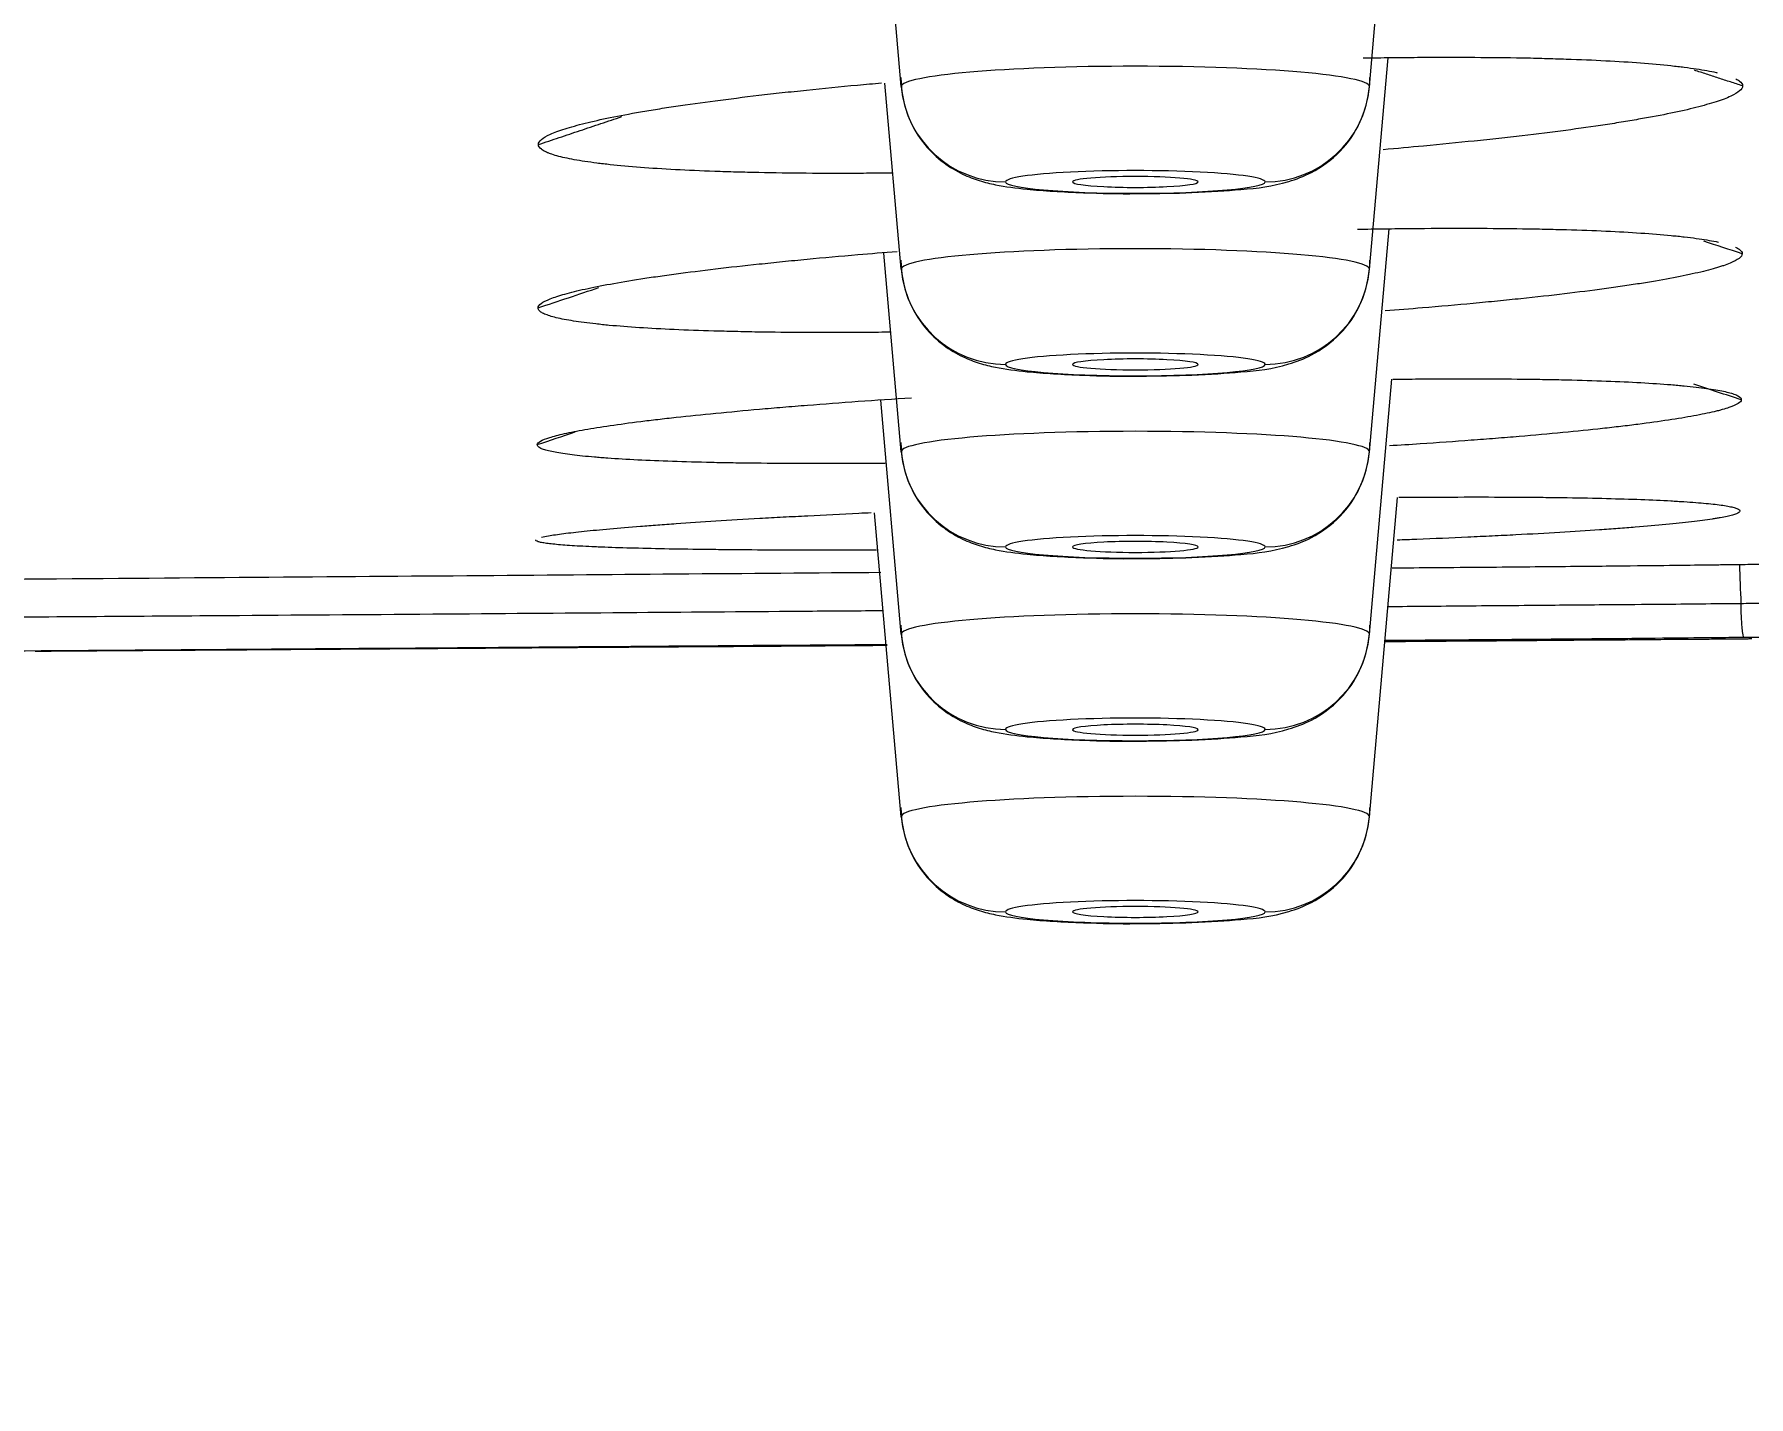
# Model space of a CAD drawing. Header units: millimetres. Extents: x 11618 to 13994, y -5897 to -2537.
# Drawn here: x 12410.8 to 12427.18, y -3614.26 to -3601.25 of the extents above; entities that cross this region are included whole.
import ezdxf

# ---------------------------------------------------------------- set-up
doc = ezdxf.new("R2010")
doc.units = ezdxf.units.MM
doc.layers.add('DIM', color=3, linetype='Continuous', lineweight=13)
doc.styles.get("Standard").update_dxf_attribs({"font": 'arial.ttf'})
doc.dimstyles.get("Standard").update_dxf_attribs({"dimtxt": 0.18, "dimasz": 0.18, "dimexe": 0.18, "dimexo": 0.0625, "dimgap": 0.09, "dimtad": 0, "dimtih": 1, "dimtoh": 1, "dimdec": 1, "dimdsep": 46, "dimtxsty": 'Standard', "dimcen": 0.09, "dimadec": 0, "dimazin": 0, "dimtfac": 1, "dimtdec": 1, "dimtofl": 0, "dimtmove": 0, "dimatfit": 3, "dimfxl": 1, "dimtolj": 1, "dimtzin": 0, "dimarcsym": 0})

# ---------------------------------------------------------------- blocks, each defined once
blk = doc.blocks.new('*D6')
at = {"layer": 'Defpoints', "color": 0, "transparency": 16777216}
for p in [(12196.532, -3594.216), (12466.198, -3594.304), (12466.198, -3664.582)]:
    blk.add_point(p, dxfattribs=at)
at = {"layer": 'DIM', "color": 0, "lineweight": -2, "transparency": 16777216}
for p, q in [((12196.532, -3594.279), (12196.532, -3664.762)), ((12466.198, -3594.366), (12466.198, -3664.762)), ((12214.532, -3664.582), (12448.198, -3664.582)), ((12466.198, -3664.582), (12494.714, -3664.582))]:
    blk.add_line(p, q, dxfattribs=at)
at = {"layer": 'DIM', "color": 0, "transparency": 16777216}
for points in [[(12214.532, -3661.582), (12214.532, -3667.582), (12196.532, -3664.582)], [(12448.198, -3661.582), (12448.198, -3667.582), (12466.198, -3664.582)]]:
    blk.add_solid(points, dxfattribs=at)
at = {"layer": 'DIM', "color": 0, "transparency": 16777216, "insert": (12519.722, -3664.582), "char_height": 18, "attachment_point": 5}
blk.add_mtext('\\A1;270', dxfattribs=at)
blk = doc.blocks.new('*D7')
at = {"layer": 'Defpoints', "color": 0, "transparency": 16777216}
for p in [(12331.318, -3489.71), (12736.437, -5533.88), (12816.946, -5533.88)]:
    blk.add_point(p, dxfattribs=at)
at = {"layer": 'DIM', "color": 0, "lineweight": -2, "transparency": 16777216}
for p, q in [((12331.381, -3489.71), (12817.126, -3489.71)), ((12816.946, -3507.71), (12816.946, -4494.996)), ((12816.946, -5515.88), (12816.946, -4528.595)), ((12736.499, -5533.88), (12817.126, -5533.88))]:
    blk.add_line(p, q, dxfattribs=at)
at = {"layer": 'DIM', "color": 0, "transparency": 16777216}
for points in [[(12813.946, -3507.71), (12819.946, -3507.71), (12816.946, -3489.71)], [(12813.946, -5515.88), (12819.946, -5515.88), (12816.946, -5533.88)]]:
    blk.add_solid(points, dxfattribs=at)
at = {"layer": 'DIM', "color": 3, "transparency": 16777216, "insert": (12816.946, -4511.795), "char_height": 18, "attachment_point": 5}
blk.add_mtext('\\A1;(2280)', dxfattribs=at)

msp = doc.modelspace()

# ---------------------------------------------------------------- linework, layer by layer
at = {"linetype": 'Continuous', "lineweight": 18}
for p, q in [((12423.555, -3601.751), (12423.735, -3599.694)), ((12419.082, -3601.751), (12418.923, -3599.935)), ((12423.555, -3603.494), (12423.732, -3601.475)), ((12419.082, -3603.494), (12418.926, -3601.719)), ((12423.555, -3605.238), (12423.742, -3603.109)), ((12419.082, -3605.238), (12418.916, -3603.34)), ((12423.555, -3606.981), (12423.769, -3604.546)), ((12419.082, -3606.981), (12418.886, -3604.746)), ((12423.555, -3608.724), (12423.823, -3605.675)), ((12419.082, -3608.724), (12418.827, -3605.82))]:
    msp.add_line(p, q, dxfattribs=at)
at = {"linetype": 'Continuous', "lineweight": 13}
for centre, major_axis, ratio, start_param, end_param in [((12421.318, -3601.751), (-2.236, 0), 0.087156, 3.141593, 6.283185), ((12420.078, -3601.665), (1, 0), 0.996195, 3.228859, 4.712389), ((12422.559, -3601.665), (-1, 0), 0.996195, 1.570796, 3.054326), ((12421.318, -3602.661), (1.24, 0), 0.087156, 0, 3.141593), ((12421.318, -3602.661), (1.24, 0), 0.087156, 3.141593, 6.283185), ((12421.318, -3603.494), (-2.236, 0), 0.087156, 3.141593, 6.283185), ((12420.078, -3603.408), (1, 0), 0.996195, 3.228859, 4.712389), ((12422.559, -3603.408), (-1, 0), 0.996195, 1.570796, 3.054326), ((12421.318, -3604.404), (1.24, 0), 0.087156, 0, 3.141593), ((12421.318, -3604.404), (1.24, 0), 0.087156, 3.141593, 6.283185), ((12421.318, -3605.238), (-2.236, 0), 0.087156, 3.141593, 6.283185), ((12420.078, -3605.151), (1, 0), 0.996195, 3.228859, 4.712389), ((12422.559, -3605.151), (-1, 0), 0.996195, 1.570796, 3.054326), ((12421.318, -3606.147), (1.24, 0), 0.087156, 0, 3.141593), ((12421.318, -3606.147), (1.24, 0), 0.087156, 3.141593, 6.283185), ((12427.128, -3606.712), (-0.003, 0.3), 0.084389, 1.482933, 3.13093), ((12421.318, -3606.981), (-2.236, 0), 0.087156, 3.141593, 6.283185), ((12421.318, -3607.89), (1.24, 0), 0.087156, 0, 3.141593), ((12421.318, -3607.89), (1.24, 0), 0.087156, 3.141593, 6.283185), ((12421.318, -3608.724), (-2.236, 0), 0.087156, 3.141593, 6.283185), ((12421.318, -3609.633), (1.24, 0), 0.087156, 0, 3.141593), ((12421.318, -3609.633), (1.24, 0), 0.087156, 3.141593, 6.283185)]:
    msp.add_ellipse(centre, major_axis=major_axis, ratio=ratio, start_param=start_param, end_param=end_param, dxfattribs=at)
at = {"linetype": 'Continuous', "lineweight": 18}
for centre, major_axis, ratio, start_param, end_param in [((12421.318, -3602.661), (-0.6, 0), 0.087156, 3.141593, 6.283185), ((12421.318, -3602.661), (-0.6, 0), 0.087156, 0, 3.141593), ((12421.318, -3604.404), (0.6, 0), 0.087156, 0, 3.141593), ((12421.318, -3604.404), (0.6, 0), 0.087156, 3.141593, 6.283185), ((12421.318, -3606.147), (0.6, 0), 0.087156, 0, 3.141593), ((12421.318, -3606.147), (0.6, 0), 0.087156, 3.141593, 6.283185), ((12420.078, -3606.894), (1, 0), 0.996195, 3.228859, 4.712389), ((12422.559, -3606.894), (-1, 0), 0.996195, 1.570796, 3.054326), ((12421.318, -3607.893), (0.6, 0), 0.087156, 0, 3.141593), ((12421.318, -3607.893), (0.6, 0), 0.087156, 3.141593, 6.283185), ((12420.078, -3608.637), (1, 0), 0.996195, 3.228859, 4.712389), ((12422.559, -3608.637), (-1, 0), 0.996195, 1.570796, 3.054326), ((12421.318, -3609.633), (-0.6, 0), 0.087156, 3.141593, 6.283185), ((12421.318, -3609.633), (-0.6, 0), 0.087156, 0, 3.141593)]:
    msp.add_ellipse(centre, major_axis=major_axis, ratio=ratio, start_param=start_param, end_param=end_param, dxfattribs=at)
for points, knots in [([(12423.493, -3601.477), (12423.517, -3601.477), (12423.541, -3601.476), (12423.609, -3601.475), (12423.653, -3601.475), (12423.739, -3601.473), (12423.868, -3601.472), (12423.994, -3601.471), (12424.243, -3601.47), (12424.404, -3601.47), (12424.716, -3601.472), (12424.867, -3601.473), (12425.086, -3601.477), (12425.157, -3601.479), (12425.263, -3601.482), (12425.298, -3601.483), (12425.366, -3601.485), (12425.4, -3601.486), (12425.567, -3601.491), (12425.693, -3601.497), (12425.93, -3601.509), (12426.041, -3601.516), (12426.249, -3601.532), (12426.345, -3601.541), (12426.457, -3601.553), (12426.479, -3601.555), (12426.521, -3601.56), (12426.583, -3601.568), (12426.641, -3601.576), (12426.749, -3601.592), (12426.812, -3601.604), (12426.87, -3601.616), (12426.872, -3601.617), (12426.875, -3601.618)], [0, 0, 0, 0, 0.014967, 0.014967, 0.042179, 0.042179, 0.069391, 0.123816, 0.123816, 0.232666, 0.232666, 0.341515, 0.341515, 0.39594, 0.39594, 0.423152, 0.423152, 0.450365, 0.450365, 0.559214, 0.559214, 0.668063, 0.668063, 0.776913, 0.776913, 0.804125, 0.804125, 0.831338, 0.885762, 0.885762, 0.994612, 0.994612, 1, 1, 1, 1]), ([(12419.078, -3601.665), (12419.08, -3601.802), (12419.124, -3602.026), (12419.288, -3602.302), (12419.475, -3602.479), (12419.663, -3602.59), (12419.836, -3602.655), (12420.032, -3602.701), (12420.312, -3602.738), (12420.769, -3602.765), (12421.171, -3602.776), (12421.348, -3602.772), (12421.357, -3602.772)], [0, 0, 0, 0, 0.122527, 0.215408, 0.294634, 0.364592, 0.427727, 0.496738, 0.634659, 0.831916, 0.991471, 1, 1, 1, 1]), ([(12421.357, -3602.772), (12421.535, -3602.772), (12421.88, -3602.766), (12422.384, -3602.731), (12422.674, -3602.7), (12423.021, -3602.575), (12423.283, -3602.387), (12423.483, -3602.097), (12423.552, -3601.841), (12423.559, -3601.693), (12423.559, -3601.665)], [0, 0, 0, 0, 0.162675, 0.337768, 0.550867, 0.638384, 0.752048, 0.857541, 0.972916, 1, 1, 1, 1]), ([(12427.055, -3601.675), (12427.055, -3601.675), (12427.055, -3601.676), (12427.069, -3601.683), (12427.081, -3601.69), (12427.11, -3601.712), (12427.119, -3601.728), (12427.119, -3601.744)], [0, 0, 0, 0, 0.001001, 0.001001, 0.334, 0.334, 1, 1, 1, 1]), ([(12415.615, -3602.304), (12415.615, -3602.288), (12415.625, -3602.272), (12415.664, -3602.239), (12415.692, -3602.223), (12415.767, -3602.189), (12415.814, -3602.171), (12415.925, -3602.136), (12415.99, -3602.118), (12416.134, -3602.082), (12416.214, -3602.064), (12416.39, -3602.028), (12416.487, -3602.01), (12416.617, -3601.988), (12416.644, -3601.983), (12416.698, -3601.974), (12416.726, -3601.969), (12416.811, -3601.956), (12416.868, -3601.947), (12417.047, -3601.92), (12417.173, -3601.902), (12417.437, -3601.868), (12417.576, -3601.851), (12417.794, -3601.825), (12417.869, -3601.817), (12417.983, -3601.804), (12418.021, -3601.8), (12418.099, -3601.792), (12418.138, -3601.788), (12418.335, -3601.767), (12418.497, -3601.751), (12418.739, -3601.729), (12418.816, -3601.722), (12418.894, -3601.715)], [0, 0, 0, 0, 0.087264, 0.087264, 0.174528, 0.174528, 0.261792, 0.261792, 0.349055, 0.349055, 0.436319, 0.436319, 0.523583, 0.523583, 0.545399, 0.545399, 0.567215, 0.567215, 0.610847, 0.610847, 0.698111, 0.698111, 0.785375, 0.785375, 0.829006, 0.829006, 0.850822, 0.850822, 0.872638, 0.872638, 0.959902, 0.959902, 1, 1, 1, 1]), ([(12427.119, -3601.744), (12427.119, -3601.759), (12427.109, -3601.776), (12427.071, -3601.809), (12427.043, -3601.826), (12426.987, -3601.852), (12426.966, -3601.861), (12426.931, -3601.874), (12426.919, -3601.878), (12426.893, -3601.887), (12426.88, -3601.892), (12426.81, -3601.914), (12426.746, -3601.932), (12426.602, -3601.969), (12426.522, -3601.987), (12426.345, -3602.023), (12426.249, -3602.042), (12426.118, -3602.064), (12426.091, -3602.069), (12426.037, -3602.078), (12426.009, -3602.083), (12425.924, -3602.097), (12425.866, -3602.106), (12425.688, -3602.133), (12425.562, -3602.151), (12425.297, -3602.186), (12425.158, -3602.203), (12424.94, -3602.229), (12424.866, -3602.237), (12424.752, -3602.25), (12424.713, -3602.254), (12424.636, -3602.262), (12424.596, -3602.266), (12424.399, -3602.287), (12424.237, -3602.303), (12423.945, -3602.33), (12423.817, -3602.342), (12423.686, -3602.353)], [0, 0, 0, 0, 0.085012, 0.085012, 0.170025, 0.170025, 0.212531, 0.212531, 0.233784, 0.233784, 0.255037, 0.255037, 0.340049, 0.340049, 0.425062, 0.425062, 0.510074, 0.510074, 0.531327, 0.531327, 0.55258, 0.55258, 0.595086, 0.595086, 0.680099, 0.680099, 0.765111, 0.765111, 0.807617, 0.807617, 0.82887, 0.82887, 0.850123, 0.850123, 0.935136, 0.935136, 1, 1, 1, 1]), ([(12418.994, -3602.577), (12418.966, -3602.577), (12418.852, -3602.578), (12418.74, -3602.579), (12418.491, -3602.58), (12418.33, -3602.58), (12418.018, -3602.577), (12417.867, -3602.575), (12417.649, -3602.571), (12417.577, -3602.569), (12417.471, -3602.566), (12417.437, -3602.565), (12417.368, -3602.563), (12417.334, -3602.562), (12417.167, -3602.556), (12417.042, -3602.551), (12416.805, -3602.538), (12416.694, -3602.531), (12416.486, -3602.515), (12416.39, -3602.506), (12416.278, -3602.494), (12416.257, -3602.492), (12416.214, -3602.487), (12416.152, -3602.479), (12416.095, -3602.471), (12415.987, -3602.455), (12415.923, -3602.443), (12415.814, -3602.419), (12415.767, -3602.406), (12415.72, -3602.389), (12415.711, -3602.385), (12415.695, -3602.379), (12415.687, -3602.375), (12415.665, -3602.364), (12415.654, -3602.357), (12415.625, -3602.335), (12415.615, -3602.32), (12415.615, -3602.304)], [0, 0, 0, 0, 0.014187, 0.057049, 0.057049, 0.142771, 0.142771, 0.228494, 0.228494, 0.271356, 0.271356, 0.292786, 0.292786, 0.314217, 0.314217, 0.39994, 0.39994, 0.485663, 0.485663, 0.571386, 0.571386, 0.592816, 0.592816, 0.614247, 0.657109, 0.657109, 0.742831, 0.742831, 0.828554, 0.828554, 0.849985, 0.849985, 0.871416, 0.871416, 0.914277, 0.914277, 1, 1, 1, 1]), ([(12423.439, -3603.112), (12423.483, -3603.112), (12423.527, -3603.111), (12423.614, -3603.11), (12423.658, -3603.109), (12423.744, -3603.108), (12423.873, -3603.106), (12423.999, -3603.105), (12424.248, -3603.103), (12424.408, -3603.103), (12424.72, -3603.104), (12424.871, -3603.105), (12425.089, -3603.109), (12425.161, -3603.11), (12425.266, -3603.112), (12425.301, -3603.113), (12425.37, -3603.115), (12425.403, -3603.116), (12425.57, -3603.12), (12425.696, -3603.125), (12425.932, -3603.136), (12426.043, -3603.142), (12426.25, -3603.156), (12426.347, -3603.164), (12426.458, -3603.175), (12426.48, -3603.177), (12426.522, -3603.181), (12426.584, -3603.188), (12426.641, -3603.195), (12426.748, -3603.21), (12426.811, -3603.22), (12426.874, -3603.233), (12426.881, -3603.234), (12426.888, -3603.236)], [0, 0, 0, 0, 0.026624, 0.026624, 0.053248, 0.053248, 0.079872, 0.13312, 0.13312, 0.239617, 0.239617, 0.346113, 0.346113, 0.399361, 0.399361, 0.425985, 0.425985, 0.452609, 0.452609, 0.559106, 0.559106, 0.665602, 0.665602, 0.772098, 0.772098, 0.798722, 0.798722, 0.825346, 0.878594, 0.878594, 0.985091, 0.985091, 1, 1, 1, 1]), ([(12415.612, -3603.864), (12415.612, -3603.85), (12415.622, -3603.836), (12415.661, -3603.807), (12415.69, -3603.793), (12415.766, -3603.762), (12415.813, -3603.747), (12415.925, -3603.716), (12415.989, -3603.7), (12416.134, -3603.668), (12416.214, -3603.652), (12416.391, -3603.62), (12416.488, -3603.604), (12416.619, -3603.583), (12416.645, -3603.579), (12416.7, -3603.571), (12416.728, -3603.567), (12416.812, -3603.555), (12416.87, -3603.547), (12417.05, -3603.523), (12417.175, -3603.507), (12417.44, -3603.475), (12417.58, -3603.46), (12417.798, -3603.437), (12417.872, -3603.429), (12417.986, -3603.418), (12418.025, -3603.414), (12418.102, -3603.406), (12418.142, -3603.402), (12418.339, -3603.384), (12418.501, -3603.369), (12418.79, -3603.345), (12418.915, -3603.334), (12419.043, -3603.324)], [0, 0, 0, 0, 0.085164, 0.085164, 0.170329, 0.170329, 0.255493, 0.255493, 0.340657, 0.340657, 0.425822, 0.425822, 0.510986, 0.510986, 0.532277, 0.532277, 0.553568, 0.553568, 0.596151, 0.596151, 0.681315, 0.681315, 0.766479, 0.766479, 0.809062, 0.809062, 0.830353, 0.830353, 0.851644, 0.851644, 0.936808, 0.936808, 1, 1, 1, 1]), ([(12427.052, -3603.285), (12427.052, -3603.285), (12427.053, -3603.285), (12427.067, -3603.292), (12427.078, -3603.298), (12427.107, -3603.318), (12427.116, -3603.332), (12427.115, -3603.347)], [0, 0, 0, 0, 0.004317, 0.004317, 0.336211, 0.336211, 1, 1, 1, 1]), ([(12419.078, -3603.408), (12419.08, -3603.545), (12419.124, -3603.769), (12419.288, -3604.045), (12419.475, -3604.222), (12419.663, -3604.333), (12419.836, -3604.398), (12420.032, -3604.444), (12420.312, -3604.481), (12420.769, -3604.508), (12421.171, -3604.519), (12421.348, -3604.515), (12421.357, -3604.515)], [0, 0, 0, 0, 0.122527, 0.215408, 0.294634, 0.364592, 0.427727, 0.496738, 0.634659, 0.831916, 0.991471, 1, 1, 1, 1]), ([(12421.357, -3604.515), (12421.535, -3604.515), (12421.88, -3604.509), (12422.384, -3604.474), (12422.674, -3604.443), (12423.021, -3604.318), (12423.283, -3604.13), (12423.483, -3603.84), (12423.552, -3603.584), (12423.559, -3603.436), (12423.559, -3603.408)], [0, 0, 0, 0, 0.162675, 0.337768, 0.550867, 0.638384, 0.752048, 0.857541, 0.972916, 1, 1, 1, 1]), ([(12427.115, -3603.347), (12427.115, -3603.361), (12427.105, -3603.376), (12427.066, -3603.406), (12427.037, -3603.421), (12426.981, -3603.445), (12426.96, -3603.453), (12426.925, -3603.465), (12426.912, -3603.469), (12426.887, -3603.477), (12426.873, -3603.481), (12426.803, -3603.501), (12426.739, -3603.518), (12426.594, -3603.55), (12426.514, -3603.567), (12426.337, -3603.599), (12426.24, -3603.616), (12426.109, -3603.637), (12426.082, -3603.641), (12426.028, -3603.649), (12426, -3603.653), (12425.915, -3603.665), (12425.857, -3603.674), (12425.678, -3603.698), (12425.552, -3603.714), (12425.287, -3603.746), (12425.148, -3603.761), (12424.929, -3603.784), (12424.855, -3603.792), (12424.741, -3603.803), (12424.702, -3603.807), (12424.625, -3603.814), (12424.585, -3603.818), (12424.388, -3603.836), (12424.226, -3603.851), (12423.943, -3603.874), (12423.825, -3603.884), (12423.704, -3603.893)], [0, 0, 0, 0, 0.085441, 0.085441, 0.170882, 0.170882, 0.213602, 0.213602, 0.234962, 0.234962, 0.256323, 0.256323, 0.341764, 0.341764, 0.427204, 0.427204, 0.512645, 0.512645, 0.534005, 0.534005, 0.555366, 0.555366, 0.598086, 0.598086, 0.683527, 0.683527, 0.768968, 0.768968, 0.811688, 0.811688, 0.833049, 0.833049, 0.854409, 0.854409, 0.93985, 0.93985, 1, 1, 1, 1]), ([(12418.974, -3604.097), (12418.948, -3604.097), (12418.837, -3604.098), (12418.727, -3604.099), (12418.479, -3604.1), (12418.318, -3604.1), (12418.006, -3604.099), (12417.856, -3604.097), (12417.637, -3604.094), (12417.566, -3604.092), (12417.46, -3604.09), (12417.425, -3604.089), (12417.357, -3604.087), (12417.323, -3604.086), (12417.157, -3604.082), (12417.031, -3604.077), (12416.795, -3604.066), (12416.684, -3604.06), (12416.477, -3604.047), (12416.381, -3604.039), (12416.27, -3604.029), (12416.248, -3604.027), (12416.206, -3604.022), (12416.144, -3604.016), (12416.087, -3604.009), (12415.98, -3603.995), (12415.917, -3603.985), (12415.807, -3603.964), (12415.761, -3603.953), (12415.715, -3603.938), (12415.706, -3603.935), (12415.69, -3603.929), (12415.682, -3603.926), (12415.661, -3603.917), (12415.649, -3603.91), (12415.621, -3603.891), (12415.611, -3603.878), (12415.612, -3603.864)], [0, 0, 0, 0, 0.013003, 0.055916, 0.055916, 0.141741, 0.141741, 0.227567, 0.227567, 0.27048, 0.27048, 0.291937, 0.291937, 0.313393, 0.313393, 0.399219, 0.399219, 0.485045, 0.485045, 0.570871, 0.570871, 0.592327, 0.592327, 0.613784, 0.656697, 0.656697, 0.742522, 0.742522, 0.828348, 0.828348, 0.849805, 0.849805, 0.871261, 0.871261, 0.914174, 0.914174, 1, 1, 1, 1]), ([(12423.777, -3604.545), (12423.797, -3604.545), (12423.902, -3604.544), (12424.005, -3604.543), (12424.253, -3604.541), (12424.414, -3604.541), (12424.725, -3604.541), (12424.875, -3604.542), (12425.093, -3604.545), (12425.165, -3604.546), (12425.27, -3604.548), (12425.305, -3604.548), (12425.373, -3604.55), (12425.407, -3604.55), (12425.573, -3604.554), (12425.698, -3604.558), (12425.934, -3604.567), (12426.044, -3604.572), (12426.251, -3604.584), (12426.347, -3604.59), (12426.457, -3604.599), (12426.479, -3604.601), (12426.521, -3604.605), (12426.582, -3604.61), (12426.639, -3604.616), (12426.746, -3604.628), (12426.808, -3604.637), (12426.917, -3604.655), (12426.962, -3604.665), (12427.017, -3604.68), (12427.033, -3604.686), (12427.061, -3604.696), (12427.072, -3604.702), (12427.1, -3604.719), (12427.108, -3604.73), (12427.107, -3604.742)], [0, 0, 0, 0, 0.009816, 0.052867, 0.052867, 0.13897, 0.13897, 0.225073, 0.225073, 0.268125, 0.268125, 0.28965, 0.28965, 0.311176, 0.311176, 0.397279, 0.397279, 0.483382, 0.483382, 0.569485, 0.569485, 0.591011, 0.591011, 0.612537, 0.655588, 0.655588, 0.741691, 0.741691, 0.827794, 0.827794, 0.870846, 0.870846, 0.913897, 0.913897, 1, 1, 1, 1]), ([(12415.604, -3605.17), (12415.605, -3605.159), (12415.616, -3605.148), (12415.655, -3605.125), (12415.685, -3605.114), (12415.761, -3605.09), (12415.808, -3605.077), (12415.921, -3605.052), (12415.986, -3605.04), (12416.132, -3605.014), (12416.213, -3605.001), (12416.39, -3604.975), (12416.487, -3604.962), (12416.619, -3604.945), (12416.645, -3604.942), (12416.7, -3604.935), (12416.728, -3604.932), (12416.813, -3604.922), (12416.871, -3604.915), (12417.051, -3604.896), (12417.177, -3604.883), (12417.443, -3604.857), (12417.582, -3604.844), (12417.801, -3604.825), (12417.875, -3604.818), (12417.989, -3604.809), (12418.028, -3604.806), (12418.106, -3604.799), (12418.145, -3604.796), (12418.343, -3604.781), (12418.505, -3604.768), (12418.837, -3604.745), (12419.007, -3604.733), (12419.181, -3604.722), (12419.181, -3604.722), (12419.181, -3604.722)], [0, 0, 0, 0, 0.08333, 0.08333, 0.16666, 0.16666, 0.24999, 0.24999, 0.333319, 0.333319, 0.416649, 0.416649, 0.499979, 0.499979, 0.520812, 0.520812, 0.541644, 0.541644, 0.583309, 0.583309, 0.666639, 0.666639, 0.749969, 0.749969, 0.791634, 0.791634, 0.812466, 0.812466, 0.833299, 0.833299, 0.916628, 0.916628, 0.999958, 0.999958, 1, 1, 1, 1]), ([(12427.107, -3604.742), (12427.106, -3604.754), (12427.096, -3604.766), (12427.056, -3604.791), (12427.027, -3604.804), (12426.97, -3604.823), (12426.949, -3604.829), (12426.913, -3604.839), (12426.901, -3604.843), (12426.875, -3604.849), (12426.861, -3604.852), (12426.791, -3604.869), (12426.726, -3604.882), (12426.581, -3604.909), (12426.5, -3604.923), (12426.322, -3604.949), (12426.225, -3604.963), (12426.093, -3604.98), (12426.067, -3604.983), (12426.012, -3604.99), (12425.984, -3604.993), (12425.899, -3605.003), (12425.841, -3605.01), (12425.661, -3605.029), (12425.535, -3605.042), (12425.269, -3605.068), (12425.13, -3605.08), (12424.911, -3605.099), (12424.836, -3605.105), (12424.722, -3605.114), (12424.683, -3605.117), (12424.606, -3605.123), (12424.566, -3605.126), (12424.368, -3605.141), (12424.206, -3605.152), (12423.943, -3605.17), (12423.845, -3605.176), (12423.745, -3605.182)], [0, 0, 0, 0, 0.086322, 0.086322, 0.172644, 0.172644, 0.215806, 0.215806, 0.237386, 0.237386, 0.258967, 0.258967, 0.345289, 0.345289, 0.431611, 0.431611, 0.517933, 0.517933, 0.539514, 0.539514, 0.561095, 0.561095, 0.604256, 0.604256, 0.690578, 0.690578, 0.7769, 0.7769, 0.820061, 0.820061, 0.841642, 0.841642, 0.863222, 0.863222, 0.949545, 0.949545, 1, 1, 1, 1]), ([(12418.929, -3605.349), (12418.911, -3605.349), (12418.807, -3605.35), (12418.705, -3605.351), (12418.457, -3605.352), (12418.297, -3605.352), (12417.986, -3605.351), (12417.835, -3605.35), (12417.617, -3605.347), (12417.545, -3605.346), (12417.44, -3605.345), (12417.406, -3605.344), (12417.337, -3605.343), (12417.304, -3605.342), (12417.138, -3605.338), (12417.013, -3605.335), (12416.777, -3605.327), (12416.667, -3605.322), (12416.461, -3605.312), (12416.365, -3605.306), (12416.255, -3605.298), (12416.233, -3605.297), (12416.191, -3605.293), (12416.13, -3605.288), (12416.073, -3605.283), (12415.967, -3605.272), (12415.904, -3605.264), (12415.796, -3605.248), (12415.75, -3605.239), (12415.704, -3605.228), (12415.695, -3605.226), (12415.679, -3605.221), (12415.672, -3605.219), (12415.651, -3605.211), (12415.639, -3605.207), (12415.612, -3605.192), (12415.603, -3605.181), (12415.604, -3605.17)], [0, 0, 0, 0, 0.009261, 0.052337, 0.052337, 0.138488, 0.138488, 0.224639, 0.224639, 0.267715, 0.267715, 0.289253, 0.289253, 0.31079, 0.31079, 0.396942, 0.396942, 0.483093, 0.483093, 0.569244, 0.569244, 0.590782, 0.590782, 0.61232, 0.655395, 0.655395, 0.741546, 0.741546, 0.827698, 0.827698, 0.849235, 0.849235, 0.870773, 0.870773, 0.913849, 0.913849, 1, 1, 1, 1]), ([(12419.078, -3605.151), (12419.08, -3605.289), (12419.124, -3605.512), (12419.288, -3605.788), (12419.475, -3605.965), (12419.663, -3606.077), (12419.836, -3606.141), (12420.032, -3606.187), (12420.312, -3606.224), (12420.769, -3606.251), (12421.171, -3606.262), (12421.348, -3606.258), (12421.357, -3606.258)], [0, 0, 0, 0, 0.122527, 0.215408, 0.294634, 0.364592, 0.427727, 0.496738, 0.634659, 0.831916, 0.991471, 1, 1, 1, 1]), ([(12421.357, -3606.258), (12421.535, -3606.258), (12421.88, -3606.252), (12422.384, -3606.217), (12422.674, -3606.186), (12423.021, -3606.062), (12423.283, -3605.873), (12423.483, -3605.583), (12423.552, -3605.327), (12423.559, -3605.179), (12423.559, -3605.151)], [0, 0, 0, 0, 0.162675, 0.337768, 0.550867, 0.638384, 0.752048, 0.857541, 0.972916, 1, 1, 1, 1]), ([(12423.834, -3605.673), (12423.838, -3605.673), (12423.926, -3605.673), (12424.014, -3605.672), (12424.261, -3605.671), (12424.422, -3605.67), (12424.732, -3605.67), (12424.882, -3605.671), (12425.1, -3605.672), (12425.171, -3605.673), (12425.275, -3605.674), (12425.31, -3605.674), (12425.378, -3605.675), (12425.412, -3605.676), (12425.577, -3605.678), (12425.702, -3605.681), (12425.936, -3605.687), (12426.046, -3605.69), (12426.251, -3605.698), (12426.347, -3605.702), (12426.456, -3605.708), (12426.478, -3605.71), (12426.519, -3605.712), (12426.58, -3605.716), (12426.636, -3605.72), (12426.742, -3605.728), (12426.866, -3605.74), (12426.955, -3605.753), (12427.009, -3605.764), (12427.024, -3605.767), (12427.051, -3605.775), (12427.062, -3605.778), (12427.088, -3605.79), (12427.096, -3605.797), (12427.094, -3605.805)], [0, 0, 0, 0, 0.00178, 0.04518, 0.04518, 0.131982, 0.131982, 0.218784, 0.218784, 0.262185, 0.262185, 0.283885, 0.283885, 0.305586, 0.305586, 0.392388, 0.392388, 0.479189, 0.479189, 0.565991, 0.565991, 0.587692, 0.587692, 0.609392, 0.652793, 0.652793, 0.739595, 0.826396, 0.826396, 0.869797, 0.869797, 0.913198, 0.913198, 1, 1, 1, 1]), ([(12415.646, -3606.055), (12415.664, -3606.051), (12415.686, -3606.046), (12415.752, -3606.034), (12415.8, -3606.027), (12415.914, -3606.012), (12415.98, -3606.005), (12416.127, -3605.989), (12416.208, -3605.982), (12416.387, -3605.966), (12416.485, -3605.957), (12416.617, -3605.947), (12416.644, -3605.945), (12416.699, -3605.941), (12416.727, -3605.939), (12416.812, -3605.933), (12416.871, -3605.928), (12417.051, -3605.916), (12417.178, -3605.907), (12417.444, -3605.891), (12417.584, -3605.882), (12417.803, -3605.87), (12417.878, -3605.865), (12417.993, -3605.859), (12418.031, -3605.857), (12418.109, -3605.853), (12418.149, -3605.851), (12418.347, -3605.84), (12418.51, -3605.832), (12418.716, -3605.822), (12418.755, -3605.821), (12418.795, -3605.819)], [0, 0, 0, 0, 0.069283, 0.069283, 0.170059, 0.170059, 0.270835, 0.270835, 0.371611, 0.371611, 0.472387, 0.472387, 0.497581, 0.497581, 0.522775, 0.522775, 0.573163, 0.573163, 0.673939, 0.673939, 0.774715, 0.774715, 0.825103, 0.825103, 0.850297, 0.850297, 0.875491, 0.875491, 0.976267, 0.976267, 1, 1, 1, 1]), ([(12427.094, -3605.805), (12427.093, -3605.813), (12427.081, -3605.822), (12427.04, -3605.838), (12427.01, -3605.847), (12426.952, -3605.86), (12426.93, -3605.864), (12426.894, -3605.87), (12426.881, -3605.873), (12426.855, -3605.877), (12426.842, -3605.879), (12426.77, -3605.89), (12426.705, -3605.899), (12426.558, -3605.916), (12426.476, -3605.925), (12426.297, -3605.942), (12426.2, -3605.951), (12426.067, -3605.962), (12426.04, -3605.964), (12425.985, -3605.968), (12425.957, -3605.97), (12425.872, -3605.977), (12425.813, -3605.981), (12425.633, -3605.993), (12425.506, -3606.001), (12425.239, -3606.017), (12425.099, -3606.025), (12424.88, -3606.036), (12424.805, -3606.04), (12424.69, -3606.045), (12424.652, -3606.047), (12424.574, -3606.051), (12424.534, -3606.053), (12424.336, -3606.062), (12424.173, -3606.069), (12423.945, -3606.078), (12423.883, -3606.08), (12423.82, -3606.082)], [0, 0, 0, 0, 0.087943, 0.087943, 0.175886, 0.175886, 0.219858, 0.219858, 0.241843, 0.241843, 0.263829, 0.263829, 0.351772, 0.351772, 0.439715, 0.439715, 0.527658, 0.527658, 0.549644, 0.549644, 0.57163, 0.57163, 0.615601, 0.615601, 0.703544, 0.703544, 0.791487, 0.791487, 0.835459, 0.835459, 0.857444, 0.857444, 0.87943, 0.87943, 0.967373, 0.967373, 1, 1, 1, 1]), ([(12418.846, -3606.178), (12418.843, -3606.178), (12418.755, -3606.178), (12418.667, -3606.179), (12418.42, -3606.179), (12418.259, -3606.179), (12417.949, -3606.178), (12417.799, -3606.177), (12417.582, -3606.176), (12417.51, -3606.175), (12417.406, -3606.174), (12417.371, -3606.174), (12417.303, -3606.173), (12417.27, -3606.173), (12417.104, -3606.171), (12416.98, -3606.169), (12416.746, -3606.165), (12416.636, -3606.162), (12416.432, -3606.157), (12416.337, -3606.154), (12416.228, -3606.15), (12416.206, -3606.149), (12416.165, -3606.147), (12416.104, -3606.144), (12416.048, -3606.142), (12415.942, -3606.136), (12415.881, -3606.132), (12415.774, -3606.123), (12415.729, -3606.118), (12415.685, -3606.112), (12415.676, -3606.111), (12415.66, -3606.108), (12415.653, -3606.107), (12415.633, -3606.103), (12415.622, -3606.1), (12415.596, -3606.092), (12415.588, -3606.086), (12415.59, -3606.08)], [0, 0, 0, 0, 0.001693, 0.045097, 0.045097, 0.131907, 0.131907, 0.218716, 0.218716, 0.262121, 0.262121, 0.283823, 0.283823, 0.305525, 0.305525, 0.392335, 0.392335, 0.479144, 0.479144, 0.565953, 0.565953, 0.587656, 0.587656, 0.609358, 0.652763, 0.652763, 0.739572, 0.739572, 0.826381, 0.826381, 0.848084, 0.848084, 0.869786, 0.869786, 0.913191, 0.913191, 1, 1, 1, 1]), ([(12426.923, -3606.316), (12426.956, -3606.316), (12427.021, -3606.315), (12427.12, -3606.314), (12427.218, -3606.312), (12427.316, -3606.311), (12427.414, -3606.31), (12427.512, -3606.309), (12427.61, -3606.307), (12427.708, -3606.306), (12427.806, -3606.304), (12427.903, -3606.303), (12428.001, -3606.302), (12428.098, -3606.3), (12428.196, -3606.299), (12428.293, -3606.297), (12428.39, -3606.296), (12428.488, -3606.294), (12428.585, -3606.293), (12428.682, -3606.291), (12428.778, -3606.289), (12428.875, -3606.288), (12428.972, -3606.286), (12429.068, -3606.284), (12429.165, -3606.283), (12429.261, -3606.281), (12429.358, -3606.279), (12429.454, -3606.278), (12429.55, -3606.276), (12429.646, -3606.274), (12429.742, -3606.272), (12429.838, -3606.271), (12429.934, -3606.269), (12430.029, -3606.267), (12430.125, -3606.265), (12430.22, -3606.263), (12430.316, -3606.261), (12430.411, -3606.259), (12430.506, -3606.257), (12430.601, -3606.255), (12430.696, -3606.253), (12430.791, -3606.251), (12430.886, -3606.249), (12430.98, -3606.247), (12431.075, -3606.245), (12431.169, -3606.243), (12431.264, -3606.241), (12431.358, -3606.239), (12431.452, -3606.237), (12431.546, -3606.235), (12431.64, -3606.233), (12431.734, -3606.231), (12431.827, -3606.228), (12431.921, -3606.226), (12432.014, -3606.224), (12432.108, -3606.222), (12432.201, -3606.219), (12432.294, -3606.217), (12432.387, -3606.215), (12432.48, -3606.212), (12432.573, -3606.21), (12432.666, -3606.208), (12432.758, -3606.205), (12432.851, -3606.203), (12432.943, -3606.201), (12433.035, -3606.198), (12433.127, -3606.196), (12433.689, -3606.181), (12434.723, -3606.151), (12436.22, -3606.102), (12437.651, -3606.05), (12438.575, -3606.012), (12439.004, -3605.994)], [0, 0, 0, 0, 0.007874, 0.015743, 0.023608, 0.031468, 0.039323, 0.047174, 0.055021, 0.062862, 0.070699, 0.078532, 0.08636, 0.094183, 0.102002, 0.109816, 0.117626, 0.125431, 0.133232, 0.141028, 0.14882, 0.156607, 0.16439, 0.172168, 0.179941, 0.187711, 0.195475, 0.203236, 0.210991, 0.218743, 0.226489, 0.234232, 0.24197, 0.249703, 0.257432, 0.265157, 0.272877, 0.280593, 0.288304, 0.296011, 0.303713, 0.311411, 0.319105, 0.326794, 0.334479, 0.34216, 0.349836, 0.357508, 0.365175, 0.372838, 0.380496, 0.388151, 0.3958, 0.403446, 0.411087, 0.418724, 0.426356, 0.433984, 0.441608, 0.449227, 0.456842, 0.464453, 0.472059, 0.479662, 0.487259, 0.494853, 0.502442, 0.510027, 0.633744, 0.759519, 0.887379, 1, 1, 1, 1]), ([(12403.482, -3606.504), (12405.021, -3606.494), (12406.484, -3606.484), (12409.621, -3606.461), (12411.249, -3606.449), (12414.266, -3606.426), (12415.655, -3606.415), (12417.613, -3606.399), (12418.268, -3606.394), (12418.887, -3606.389)], [0, 0, 0, 0, 0.237603, 0.237603, 0.537229, 0.537229, 0.836854, 0.836854, 1, 1, 1, 1]), ([(12423.771, -3606.348), (12423.911, -3606.346), (12424.047, -3606.345), (12424.344, -3606.343), (12424.504, -3606.341), (12424.807, -3606.339), (12424.951, -3606.337), (12425.361, -3606.334), (12425.604, -3606.331), (12426.03, -3606.327), (12426.213, -3606.325), (12426.519, -3606.321), (12426.641, -3606.32), (12426.827, -3606.317), (12426.89, -3606.317), (12426.923, -3606.316)], [0, 0, 0, 0, 0.072872, 0.072872, 0.165585, 0.165585, 0.258298, 0.258298, 0.443723, 0.443723, 0.629149, 0.629149, 0.814574, 0.814574, 1, 1, 1, 1]), ([(12427.103, -3606.686), (12427.136, -3606.686), (12427.202, -3606.685), (12427.302, -3606.684), (12427.402, -3606.683), (12427.502, -3606.682), (12427.603, -3606.681), (12427.704, -3606.679), (12427.806, -3606.678), (12427.908, -3606.677), (12428.011, -3606.676), (12428.114, -3606.674), (12428.217, -3606.673), (12428.321, -3606.672), (12428.425, -3606.67), (12428.529, -3606.669), (12428.634, -3606.667), (12428.739, -3606.666), (12428.845, -3606.664), (12428.951, -3606.663), (12429.058, -3606.661), (12429.165, -3606.66), (12429.272, -3606.658), (12429.38, -3606.656), (12429.488, -3606.655), (12429.596, -3606.653), (12429.705, -3606.651), (12429.815, -3606.649), (12429.924, -3606.648), (12430.034, -3606.646), (12430.145, -3606.644), (12430.256, -3606.642), (12430.367, -3606.64), (12430.479, -3606.638), (12430.591, -3606.636), (12430.703, -3606.634), (12430.816, -3606.632), (12430.929, -3606.629), (12431.043, -3606.627), (12431.157, -3606.625), (12431.271, -3606.623), (12431.386, -3606.62), (12431.501, -3606.618), (12431.616, -3606.616), (12431.732, -3606.613), (12431.849, -3606.611), (12431.965, -3606.608), (12432.082, -3606.606), (12432.199, -3606.603), (12432.317, -3606.6), (12432.435, -3606.598), (12432.554, -3606.595), (12432.673, -3606.592), (12432.792, -3606.589), (12432.911, -3606.587), (12433.031, -3606.584), (12433.151, -3606.581), (12433.272, -3606.578), (12433.393, -3606.575), (12433.715, -3606.567), (12434.423, -3606.548), (12435.696, -3606.512), (12437.307, -3606.459), (12438.478, -3606.415), (12439.051, -3606.392)], [0, 0, 0, 0, 0.008039, 0.016114, 0.024224, 0.032368, 0.040548, 0.048764, 0.057014, 0.0653, 0.073622, 0.081979, 0.090371, 0.0988, 0.107264, 0.115764, 0.124299, 0.132871, 0.141478, 0.150121, 0.158801, 0.167516, 0.176268, 0.185056, 0.19388, 0.202741, 0.211637, 0.220571, 0.229541, 0.238547, 0.24759, 0.256669, 0.265786, 0.274939, 0.284128, 0.293355, 0.302618, 0.311919, 0.321256, 0.330631, 0.340042, 0.349491, 0.358977, 0.3685, 0.37806, 0.387658, 0.397293, 0.406965, 0.416675, 0.426422, 0.436207, 0.446029, 0.455889, 0.465787, 0.475722, 0.485695, 0.495706, 0.505754, 0.51584, 0.525964, 0.586462, 0.69355, 0.848355, 1, 1, 1, 1]), ([(12419.078, -3606.894), (12419.08, -3607.032), (12419.124, -3607.256), (12419.288, -3607.531), (12419.475, -3607.708), (12419.663, -3607.82), (12419.836, -3607.884), (12420.032, -3607.93), (12420.312, -3607.967), (12420.769, -3607.994), (12421.171, -3608.005), (12421.348, -3608.002), (12421.357, -3608.001)], [0, 0, 0, 0, 0.122527, 0.215408, 0.294634, 0.364592, 0.427727, 0.496738, 0.634659, 0.831916, 0.991471, 1, 1, 1, 1]), ([(12421.357, -3608.001), (12421.535, -3608.001), (12421.88, -3607.995), (12422.384, -3607.96), (12422.674, -3607.929), (12423.021, -3607.805), (12423.283, -3607.616), (12423.483, -3607.327), (12423.552, -3607.07), (12423.559, -3606.922), (12423.559, -3606.894)], [0, 0, 0, 0, 0.162675, 0.337768, 0.550867, 0.638384, 0.752048, 0.857541, 0.972916, 1, 1, 1, 1]), ([(12410.806, -3607.142), (12410.857, -3607.142), (12411.297, -3607.139), (12412.112, -3607.133), (12413.236, -3607.126), (12414.317, -3607.118), (12415.353, -3607.111), (12416.347, -3607.104), (12417.296, -3607.098), (12418.158, -3607.092), (12418.703, -3607.088), (12418.946, -3607.086)], [0, 0, 0, 0, 0.018822, 0.162221, 0.300279, 0.432995, 0.560369, 0.682403, 0.799095, 0.910445, 1, 1, 1, 1]), ([(12423.705, -3607.051), (12423.77, -3607.05), (12424.007, -3607.048), (12424.401, -3607.045), (12424.872, -3607.042), (12425.3, -3607.038), (12425.684, -3607.035), (12426.025, -3607.033), (12426.323, -3607.03), (12426.577, -3607.028), (12426.787, -3607.027), (12426.954, -3607.025), (12427.078, -3607.024), (12427.158, -3607.024), (12427.197, -3607.023), (12427.209, -3607.023)], [0, 0, 0, 0, 0.05572, 0.202595, 0.337072, 0.459152, 0.568837, 0.666127, 0.75102, 0.823514, 0.883609, 0.931304, 0.9666, 0.989499, 1, 1, 1, 1]), ([(12419.078, -3608.637), (12419.08, -3608.775), (12419.124, -3608.999), (12419.288, -3609.274), (12419.475, -3609.451), (12419.663, -3609.563), (12419.836, -3609.627), (12420.032, -3609.673), (12420.312, -3609.711), (12420.769, -3609.737), (12421.171, -3609.748), (12421.348, -3609.745), (12421.357, -3609.745)], [0, 0, 0, 0, 0.122527, 0.215408, 0.294634, 0.364592, 0.427727, 0.496738, 0.634659, 0.831916, 0.991471, 1, 1, 1, 1]), ([(12421.357, -3609.745), (12421.535, -3609.744), (12421.88, -3609.738), (12422.384, -3609.704), (12422.674, -3609.672), (12423.021, -3609.548), (12423.283, -3609.359), (12423.483, -3609.07), (12423.552, -3608.813), (12423.559, -3608.665), (12423.559, -3608.637)], [0, 0, 0, 0, 0.162675, 0.337768, 0.550867, 0.638384, 0.752048, 0.857541, 0.972916, 1, 1, 1, 1])]:
    msp.add_open_spline(points, degree=3, knots=knots, dxfattribs=at)
at = {"linetype": 'Continuous', "lineweight": 13}
for points, degree in [([(12427.119, -3601.744), (12426.659, -3601.594)], 1), ([(12415.615, -3602.304), (12416.412, -3602.037)], 1), ([(12427.115, -3603.347), (12426.993, -3603.307), (12426.871, -3603.267), (12426.749, -3603.228)], 3), ([(12415.612, -3603.864), (12415.806, -3603.799), (12416, -3603.734), (12416.194, -3603.669)], 3), ([(12427.107, -3604.742), (12426.956, -3604.693), (12426.805, -3604.643), (12426.655, -3604.594)], 3), ([(12415.604, -3605.17), (12415.725, -3605.13), (12415.845, -3605.09), (12415.966, -3605.049)], 3), ([(12427.089, -3606.313), (12427.094, -3606.437), (12427.098, -3606.562), (12427.103, -3606.686)], 3)]:
    msp.add_open_spline(points, degree=degree, dxfattribs=at)
for points, knots in [([(12407.147, -3606.84), (12407.408, -3606.838), (12408.47, -3606.831), (12410.341, -3606.818), (12412.607, -3606.802), (12414.681, -3606.787), (12416.506, -3606.773), (12417.899, -3606.762), (12418.684, -3606.756), (12418.908, -3606.755)], [0, 0, 0, 0, 0.066581, 0.270808, 0.477058, 0.644564, 0.799797, 0.942755, 1, 1, 1, 1]), ([(12423.731, -3606.716), (12423.978, -3606.714), (12424.497, -3606.709), (12425.239, -3606.703), (12425.909, -3606.697), (12426.435, -3606.693), (12426.817, -3606.689), (12427.024, -3606.687), (12427.103, -3606.686)], [0, 0, 0, 0, 0.220016, 0.461549, 0.660314, 0.816311, 0.92954, 1, 1, 1, 1]), ([(12439.4, -3606.703), (12438.95, -3606.721), (12438.061, -3606.756), (12436.719, -3606.804), (12435.384, -3606.846), (12434.042, -3606.884), (12433.088, -3606.908), (12432.529, -3606.921), (12432.366, -3606.925), (12432.203, -3606.929), (12432.038, -3606.932), (12431.872, -3606.936), (12431.705, -3606.939), (12431.536, -3606.943), (12431.367, -3606.946), (12431.196, -3606.95), (12431.024, -3606.953), (12430.85, -3606.957), (12430.676, -3606.96), (12430.5, -3606.963), (12430.323, -3606.966), (12430.145, -3606.97), (12429.965, -3606.973), (12429.785, -3606.976), (12429.603, -3606.979), (12429.42, -3606.982), (12429.236, -3606.985), (12429.051, -3606.987), (12428.864, -3606.99), (12428.676, -3606.993), (12428.487, -3606.996), (12428.297, -3606.998), (12428.106, -3607.001), (12427.913, -3607.003), (12427.719, -3607.006), (12427.524, -3607.008), (12427.328, -3607.01), (12427.197, -3607.012), (12427.131, -3607.012)], [0, 0, 0, 0, 0.116135, 0.227572, 0.338253, 0.448191, 0.557399, 0.570404, 0.583494, 0.596669, 0.609928, 0.623272, 0.636701, 0.650214, 0.663813, 0.677495, 0.691263, 0.705115, 0.719052, 0.733074, 0.747181, 0.761372, 0.775649, 0.79001, 0.804456, 0.818987, 0.833604, 0.848305, 0.863091, 0.877962, 0.892919, 0.90796, 0.923087, 0.938299, 0.953596, 0.968979, 0.984447, 1, 1, 1, 1]), ([(12418.948, -3607.081), (12418.4, -3607.085), (12417.824, -3607.089), (12415.957, -3607.103), (12414.571, -3607.114), (12411.557, -3607.136), (12409.929, -3607.147), (12407.79, -3607.162), (12407.394, -3607.165), (12406.992, -3607.167)], [0, 0, 0, 0, 0.176514, 0.176514, 0.546953, 0.546953, 0.917392, 0.917392, 1, 1, 1, 1]), ([(12427.131, -3607.012), (12427.103, -3607.013), (12427.044, -3607.013), (12426.867, -3607.015), (12426.748, -3607.016), (12426.451, -3607.019), (12426.271, -3607.021), (12425.852, -3607.025), (12425.613, -3607.027), (12425.208, -3607.03), (12425.065, -3607.031), (12424.765, -3607.034), (12424.607, -3607.035), (12424.212, -3607.038), (12423.968, -3607.04), (12423.709, -3607.042)], [0, 0, 0, 0, 0.175562, 0.175562, 0.351124, 0.351124, 0.526685, 0.526685, 0.702247, 0.702247, 0.790028, 0.790028, 0.877809, 0.877809, 1, 1, 1, 1])]:
    msp.add_open_spline(points, degree=3, knots=knots, dxfattribs=at)

# ---------------------------------------------------------------- dimensions: what is measured, and where the dimension line sits
at = {"layer": 'DIM', "color": 3}
dim = msp.add_linear_dim(base=(12816.946, -5533.88), p1=(12331.318, -3489.71), p2=(12736.437, -5533.88), angle=90, text='(2280)', dimstyle='Standard', override={"dimtxt": 18, "dimasz": 18, "dimgap": 5, "dimclrt": 3}, dxfattribs=at)
dim.commit()
dim.dimension.update_dxf_attribs({"geometry": '*D7', "text_midpoint": (12816.946, -4511.795)})
dim = msp.add_linear_dim(base=(12466.198, -3664.582), p1=(12196.532, -3594.216), p2=(12466.198, -3594.304), text='270', dimstyle='Standard', override={"dimtxt": 18, "dimasz": 18, "dimgap": 5}, dxfattribs=at)
dim.commit()
dim.dimension.update_dxf_attribs({"geometry": '*D6', "text_midpoint": (12519.722, -3664.582), "dimtype": 160})

doc.saveas('drawing.dxf')
